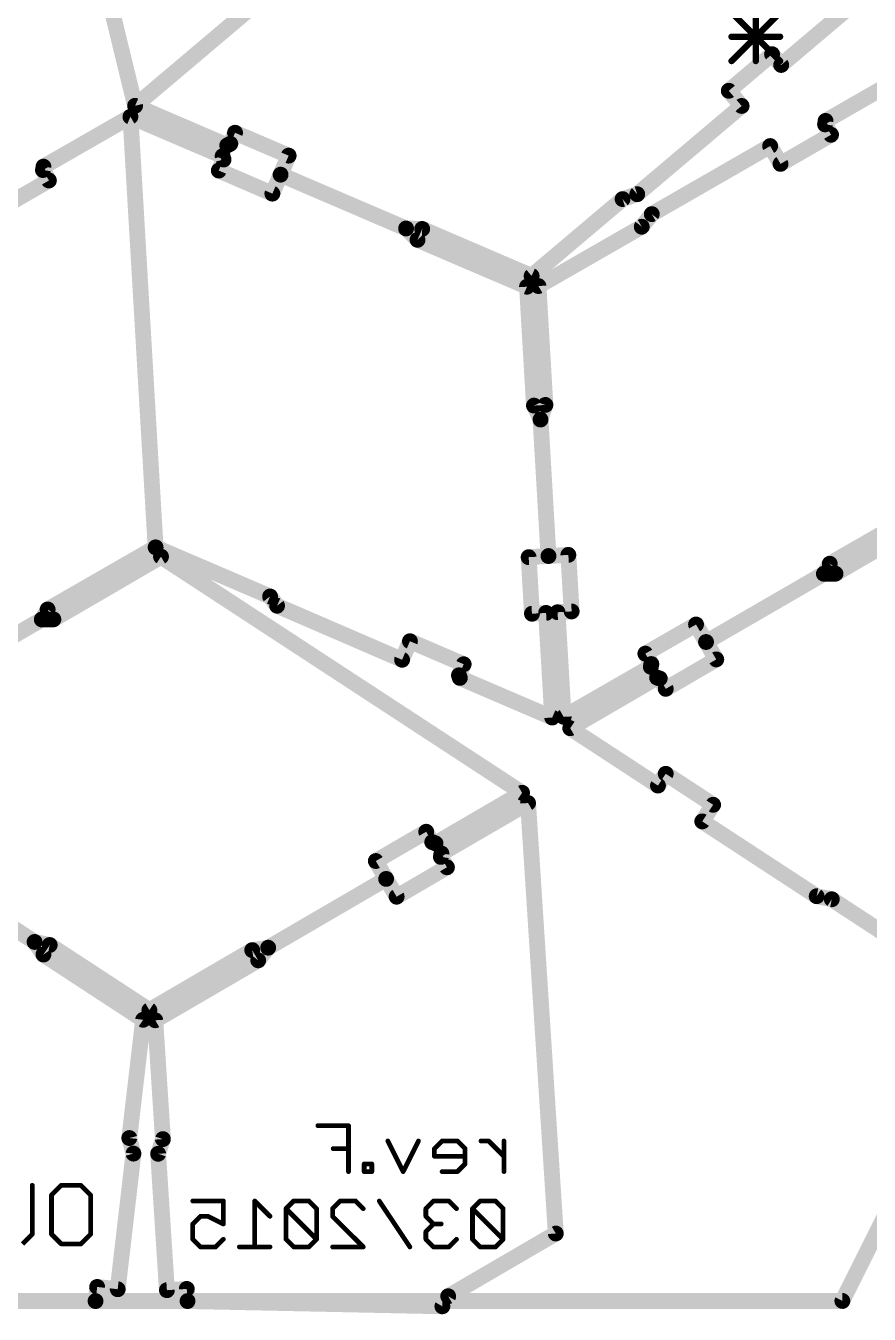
# Model space of a CAD drawing. Extents: x -0.1 to 87.3, y -0.2 to 54.9.
# Drawn here: x 47.14 to 60.68, y -0.19 to 20.5 of the extents above; entities that cross this region are included whole.
import ezdxf

# ---------------------------------------------------------------- set-up
doc = ezdxf.new("R2010")
doc.units = 0
doc.layers.add('115', color=53, linetype='CONTINUOUS')

msp = doc.modelspace()

# ---------------------------------------------------------------- linework, layer by layer
at = {"layer": '115'}
for points, const_width in [([(48.8974, 19.212), (54.1861, 23.6838)], 0.254), ([(48.5162, 20.7759), (48.8974, 19.212)], 0.254), ([(60.5531, 20.9538), (59.268, 19.8675)], 0.254), ([(58.4708, 20.7103), (59.2504, 19.9307)], 0.1016), ([(58.4708, 19.9307), (59.2504, 20.7103)], 0.1016), ([(58.8606, 19.9307), (58.8606, 20.7103)], 0.1016), ([(58.4708, 20.3205), (59.2504, 20.3205)], 0.1016), ([(59.1215, 20.0408), (58.4269, 19.4535)], 0.254), ([(59.268, 19.8675), (59.1215, 20.0408)], 0.254), ([(59.9802, 18.9695), (61.3762, 19.7711)], 0.254), ([(58.4269, 19.4535), (58.633, 19.2098)], 0.254), ([(50.3763, 18.5761), (48.8974, 19.212)], 0.254), ([(58.633, 19.2098), (56.9572, 17.7928)], 0.254), ([(47.4264, 18.2355), (48.8224, 19.0371)], 0.254), ([(50.3023, 18.4036), (48.8224, 19.0371)], 0.254), ([(48.8224, 19.0371), (49.2266, 12.123)], 0.254), ([(59.9719, 18.9143), (59.9802, 18.9695)], 0.254), ([(60.0681, 18.7471), (59.9719, 18.9143)], 0.254), ([(50.5014, 18.7799), (50.4254, 18.6026)], 0.254), ([(51.3621, 18.412), (50.5014, 18.7799)], 0.254), ([(59.2574, 18.2793), (60.0681, 18.7471)], 0.254), ([(50.4254, 18.6026), (50.3763, 18.5761)], 0.254), ([(57.1907, 17.473), (59.0909, 18.5661)], 0.254), ([(59.0909, 18.5661), (59.2574, 18.2793)], 0.254), ([(50.2409, 18.1725), (50.3169, 18.3498)], 0.254), ([(50.3169, 18.3498), (50.3023, 18.4036)], 0.254), ([(51.2326, 18.1067), (51.3621, 18.412)], 0.254), ([(47.4181, 18.1803), (47.4264, 18.2355)], 0.254), ([(47.5143, 18.0131), (47.4181, 18.1803)], 0.254), ([(51.1006, 17.8023), (50.2409, 18.1725)], 0.254), ([(51.2326, 18.1067), (51.1006, 17.8023)], 0.254), ([(53.2472, 17.2424), (51.2326, 18.1067)], 0.254), ([(46.7036, 17.5452), (47.5143, 18.0131)], 0.254), ([(56.7221, 17.7146), (55.2622, 16.4801)], 0.254), ([(56.9572, 17.7928), (56.7221, 17.7146)], 0.254), ([(57.0297, 17.2706), (57.1907, 17.473)], 0.254), ([(55.3719, 16.3184), (57.0297, 17.2706)], 0.254), ([(53.4306, 17.0602), (53.2472, 17.2424)], 0.254), ([(53.5057, 17.2351), (53.2472, 17.2424)], 0.254), ([(55.1882, 16.3076), (53.4306, 17.0602)], 0.254), ([(55.2622, 16.4801), (53.5057, 17.2351)], 0.254), ([(55.2998, 14.399), (55.1882, 16.3076)], 0.254), ([(55.4835, 14.4097), (55.3719, 16.3184)], 0.254), ([(55.4051, 14.1748), (55.2998, 14.399)], 0.254), ([(55.4051, 14.1748), (55.4835, 14.4097)], 0.254), ([(55.5331, 11.9839), (55.4051, 14.1748)], 0.254), ([(61.7805, 12.857), (60.0474, 11.86)], 0.254), ([(61.8669, 12.7078), (60.1398, 11.7007)], 0.254), ([(49.2266, 12.123), (47.4936, 11.126)], 0.254), ([(49.2266, 12.123), (51.064, 11.3348)], 0.254), ([(49.3131, 11.9738), (47.586, 10.9666)], 0.254), ([(55.1093, 8.1828), (49.3131, 11.9738)], 0.254), ([(55.2146, 11.9653), (55.5331, 11.9839)], 0.254), ([(55.2677, 11.0573), (55.2146, 11.9653)], 0.254), ([(55.8517, 12.0026), (55.5331, 11.9839)], 0.254), ([(55.9048, 11.0945), (55.8517, 12.0026)], 0.254), ([(59.9532, 11.699), (58.0618, 10.6035)], 0.254), ([(60.0474, 11.86), (59.9532, 11.699)], 0.254), ([(60.1398, 11.7007), (59.9532, 11.699)], 0.254), ([(51.064, 11.3348), (51.1764, 11.1859)], 0.254), ([(47.4936, 11.126), (47.3994, 10.965)], 0.254), ([(51.1764, 11.1859), (53.1826, 10.3182)], 0.254), ([(55.4942, 11.0705), (55.2677, 11.0573)], 0.254), ([(55.5926, 9.3907), (55.4942, 11.0705)], 0.254), ([(55.6783, 11.0813), (55.9048, 11.0945)], 0.254), ([(55.7763, 9.4014), (55.6783, 11.0813)], 0.254), ([(47.3994, 10.965), (45.508, 9.8695)], 0.254), ([(47.586, 10.9666), (47.3994, 10.965)], 0.254), ([(57.9013, 10.885), (57.0878, 10.4169)], 0.254), ([(58.0618, 10.6035), (57.9013, 10.885)], 0.254), ([(53.1826, 10.3182), (53.3092, 10.6165)], 0.254), ([(53.3092, 10.6165), (54.1717, 10.2465)], 0.254), ([(58.0618, 10.6035), (58.2261, 10.3243)], 0.254), ([(54.1717, 10.2465), (54.0957, 10.0692)], 0.254), ([(57.0878, 10.4169), (57.1839, 10.2498)], 0.254), ([(57.1839, 10.2498), (57.175, 10.2061)], 0.254), ([(58.2261, 10.3243), (57.4153, 9.8514)], 0.254), ([(60.25, 0.025), (65.4271, 10.3792)], 0.254), ([(54.0957, 10.0692), (54.1097, 10.0268)], 0.254), ([(54.1097, 10.0268), (55.5926, 9.3907)], 0.254), ([(57.175, 10.2061), (55.7763, 9.4014)], 0.254), ([(57.2758, 10.032), (55.8819, 9.2192)], 0.254), ([(57.3182, 10.018), (57.2758, 10.032)], 0.254), ([(57.4153, 9.8514), (57.3182, 10.018)], 0.254), ([(55.8819, 9.2192), (57.2903, 8.2983)], 0.254), ([(57.2903, 8.2983), (57.4145, 8.4882)], 0.254), ([(57.4145, 8.4882), (58.1757, 7.9903)], 0.254), ([(53.7194, 7.3708), (55.1093, 8.1828)], 0.254), ([(53.8139, 7.2086), (55.2051, 8.0184)], 0.254), ([(55.2051, 8.0184), (55.6501, 1.1069)], 0.254), ([(58.1757, 7.9903), (58.001, 7.7232)], 0.254), ([(52.761, 7.0873), (53.5702, 7.5577)], 0.254), ([(53.5702, 7.5577), (53.6673, 7.3911)], 0.254), ([(58.001, 7.7232), (59.8376, 6.522)], 0.254), ([(53.6673, 7.3911), (53.7194, 7.3708)], 0.254), ([(53.8059, 7.1534), (53.8139, 7.2086)], 0.254), ([(53.9031, 6.9868), (53.8059, 7.1534)], 0.254), ([(45.4472, 6.9892), (47.2838, 5.788)], 0.254), ([(52.927, 6.8001), (52.761, 7.0873)], 0.254), ([(53.0952, 6.5141), (53.9031, 6.9868)], 0.254), ([(51.0332, 5.6957), (52.927, 6.8001)], 0.254), ([(52.927, 6.8001), (53.0952, 6.5141)], 0.254), ([(59.8376, 6.522), (60.0804, 6.4731)], 0.254), ([(60.0804, 6.4731), (61.6805, 5.4266)], 0.254), ([(47.2838, 5.788), (47.4259, 5.5851)], 0.254), ([(47.2838, 5.788), (47.5266, 5.7391)], 0.254), ([(47.5266, 5.7391), (49.1267, 4.6926)], 0.254), ([(50.7776, 5.6568), (51.0332, 5.6957)], 0.254), ([(50.8735, 5.4924), (51.0332, 5.6957)], 0.254), ([(47.4259, 5.5851), (49.0259, 4.5386)], 0.254), ([(49.1267, 4.6926), (50.7776, 5.6568)], 0.254), ([(49.2212, 4.5304), (50.8735, 5.4924)], 0.254), ([(49.0259, 4.5386), (48.8042, 2.6396)], 0.254), ([(49.344, 2.6225), (49.2212, 4.5304)], 0.254), ([(48.8042, 2.6396), (48.871, 2.3898)], 0.254), ([(49.267, 2.3871), (49.344, 2.6225)], 0.254), ([(52.323, 2.8385), (51.8315, 2.8385)], 0.0762), ([(52.323, 2.1013), (52.323, 2.8385)], 0.0762), ([(48.871, 2.3898), (48.6182, 0.2122)], 0.254), ([(49.408, 0.197), (49.267, 2.3871)], 0.254), ([(52.323, 2.4699), (52.0772, 2.4699)], 0.0762), ([(53.1999, 2.1013), (52.9541, 2.5928)], 0.0762), ([(53.4456, 2.5928), (53.1999, 2.1013)], 0.0762), ([(53.8254, 2.5928), (53.7025, 2.4699)], 0.0762), ([(53.7025, 2.4699), (53.7025, 2.347)], 0.0762), ([(54.0711, 2.5928), (53.8254, 2.5928)], 0.0762), ([(54.194, 2.4699), (54.0711, 2.5928)], 0.0762), ([(54.194, 2.2241), (54.194, 2.4699)], 0.0762), ([(54.5719, 2.5928), (54.4491, 2.5928)], 0.0762), ([(54.8177, 2.347), (54.5719, 2.5928)], 0.0762), ([(54.8177, 2.1013), (54.8177, 2.5928)], 0.0762), ([(53.7025, 2.347), (54.194, 2.347)], 0.0762), ([(52.6972, 2.2241), (52.5743, 2.2241)], 0.0762), ([(52.5743, 2.2241), (52.5743, 2.1013)], 0.0762), ([(52.5743, 2.1013), (52.6972, 2.1013)], 0.0762), ([(52.6972, 2.1013), (52.6972, 2.2241)], 0.0762), ([(53.8254, 2.1013), (54.0711, 2.1013)], 0.0762), ([(54.0711, 2.1013), (54.194, 2.2241)], 0.0762), ([(47.247, 1.8806), (47.247, 1.0968)], 0.0762), ([(47.5555, 1.7239), (47.7123, 1.8806)], 0.0762), ([(47.7123, 1.8806), (48.0258, 1.8806)], 0.0762), ([(48.0258, 1.8806), (48.1826, 1.7239)], 0.0762), ([(47.5555, 1.0968), (47.5555, 1.7239)], 0.0762), ([(48.1826, 1.7239), (48.1826, 1.0968)], 0.0762), ([(49.8226, 1.6288), (50.3141, 1.6288)], 0.0762), ([(50.3141, 1.6288), (50.3141, 1.2602)], 0.0762), ([(51.0625, 1.3831), (50.8168, 1.6288)], 0.0762), ([(50.8168, 1.6288), (50.8168, 0.8916)], 0.0762), ([(51.4423, 1.6288), (51.3195, 1.5059)], 0.0762), ([(51.6881, 1.6288), (51.4423, 1.6288)], 0.0762), ([(51.811, 1.5059), (51.6881, 1.6288)], 0.0762), ([(52.0679, 1.5059), (52.1908, 1.6288)], 0.0762), ([(52.1908, 1.6288), (52.4365, 1.6288)], 0.0762), ([(52.4365, 1.6288), (52.5594, 1.5059)], 0.0762), ([(53.3078, 0.8916), (52.8163, 1.6288)], 0.0762), ([(53.6876, 1.6288), (53.5647, 1.5059)], 0.0762), ([(53.9333, 1.6288), (53.6876, 1.6288)], 0.0762), ([(54.0562, 1.5059), (53.9333, 1.6288)], 0.0762), ([(54.436, 1.6288), (54.3131, 1.5059)], 0.0762), ([(54.6818, 1.6288), (54.436, 1.6288)], 0.0762), ([(54.8046, 1.5059), (54.6818, 1.6288)], 0.0762), ([(51.3195, 1.5059), (51.3195, 1.0145)], 0.0762), ([(51.811, 1.0145), (51.3195, 1.5059)], 0.0762), ([(51.811, 1.0145), (51.811, 1.5059)], 0.0762), ([(52.0679, 1.3831), (52.0679, 1.5059)], 0.0762), ([(53.5647, 1.5059), (53.5647, 1.3831)], 0.0762), ([(54.3131, 1.5059), (54.3131, 1.0145)], 0.0762), ([(54.8046, 1.0145), (54.3131, 1.5059)], 0.0762), ([(54.8046, 1.0145), (54.8046, 1.5059)], 0.0762), ([(49.9455, 1.3831), (49.8226, 1.2602)], 0.0762), ([(49.8226, 1.2602), (49.8226, 1.0145)], 0.0762), ([(50.0684, 1.3831), (49.9455, 1.3831)], 0.0762), ([(50.3141, 1.2602), (50.0684, 1.3831)], 0.0762), ([(52.5594, 0.8916), (52.0679, 1.3831)], 0.0762), ([(53.5647, 1.3831), (53.6876, 1.2602)], 0.0762), ([(53.6876, 1.2602), (53.5647, 1.1373)], 0.0762), ([(53.6876, 1.2602), (53.8105, 1.2602)], 0.0762), ([(47.247, 1.0968), (47.0903, 0.94)], 0.0762), ([(47.7123, 0.94), (47.5555, 1.0968)], 0.0762), ([(48.1826, 1.0968), (48.0258, 0.94)], 0.0762), ([(49.8226, 1.0145), (49.9455, 0.8916)], 0.0762), ([(50.1913, 0.8916), (50.3141, 1.0145)], 0.0762), ([(51.3195, 1.0145), (51.4423, 0.8916)], 0.0762), ([(51.6881, 0.8916), (51.811, 1.0145)], 0.0762), ([(53.5647, 1.1373), (53.5647, 1.0145)], 0.0762), ([(53.5647, 1.0145), (53.6876, 0.8916)], 0.0762), ([(55.6501, 1.1069), (53.9229, 0.0997)], 0.254), ([(53.9333, 0.8916), (54.0562, 1.0145)], 0.0762), ([(54.3131, 1.0145), (54.436, 0.8916)], 0.0762), ([(54.6818, 0.8916), (54.8046, 1.0145)], 0.0762), ([(48.0258, 0.94), (47.7123, 0.94)], 0.0762), ([(49.9455, 0.8916), (50.1913, 0.8916)], 0.0762), ([(51.0625, 0.8916), (50.5711, 0.8916)], 0.0762), ([(51.4423, 0.8916), (51.6881, 0.8916)], 0.0762), ([(52.0679, 0.8916), (52.5594, 0.8916)], 0.0762), ([(53.6876, 0.8916), (53.9333, 0.8916)], 0.0762), ([(54.436, 0.8916), (54.6818, 0.8916)], 0.0762), ([(48.2886, 0.2492), (48.2626, 0.0227)], 0.254), ([(48.6182, 0.2122), (48.2886, 0.2492)], 0.254), ([(49.7265, 0.2175), (49.408, 0.197)], 0.254), ([(49.739, 0.0227), (49.7265, 0.2175)], 0.254), ([(53.9229, 0.0997), (53.8296, -0.0619)], 0.254), ([(7.315, 0.025), (60.25, 0.025)], 0.254), ([(48.2626, 0.0227), (44.6115, 0.0227)], 0.254), ([(48.2626, 0.0227), (49.739, 0.0227)], 0.254), ([(49.739, 0.0227), (60.2502, 0.0227)], 0.254), ([(53.8296, -0.0619), (49.739, 0.0227)], 0.254)]:
    msp.add_lwpolyline(points, dxfattribs=dict(at, const_width=const_width))
for points, const_width in [([(58.4708, 20.3459, 1), (58.4708, 20.2951)], 0.0508), ([(59.2504, 20.2951, 1), (59.2504, 20.3459)], 0.0508), ([(59.17, 20.0818, 1), (59.073, 19.9998)], 0.127), ([(59.1625, 19.9923, 1), (59.0805, 20.0893)], 0.127), ([(58.4528, 19.9487, 1), (58.4888, 19.9127)], 0.0508), ([(58.8352, 19.9307, 1), (58.886, 19.9307)], 0.0508), ([(59.227, 19.916, 1), (59.309, 19.819)], 0.127), ([(59.2195, 19.8265, 1), (59.3165, 19.9085)], 0.127), ([(59.2324, 19.9127, 1), (59.2684, 19.9487)], 0.0508), ([(58.4754, 19.4945, 1), (58.3784, 19.4125)], 0.127), ([(58.3859, 19.502, 1), (58.4679, 19.405)], 0.127), ([(48.9225, 19.2703, 1), (48.8723, 19.1536)], 0.127), ([(48.8564, 19.2604, 1), (48.9384, 19.1635)], 0.127), ([(48.8357, 19.1969, 1), (48.9591, 19.227)], 0.127), ([(58.5845, 19.1688, 1), (58.6815, 19.2508)], 0.127), ([(58.674, 19.1613, 1), (58.592, 19.2583)], 0.127), ([(48.8474, 19.0955, 1), (48.7974, 18.9787)], 0.127), ([(48.8858, 19.0408, 1), (48.759, 19.0334)], 0.127), ([(48.854, 18.982, 1), (48.7908, 19.0921)], 0.127), ([(60.027, 18.946, 1), (59.9169, 18.8826)], 0.127), ([(59.9486, 19.0246, 1), (60.0119, 18.9144)], 0.127), ([(60.043, 18.9601, 1), (59.9174, 18.9789)], 0.127), ([(50.5264, 18.8383, 1), (50.4765, 18.7215)], 0.127), ([(50.5598, 18.7548, 1), (50.4431, 18.8049)], 0.127), ([(59.9091, 18.9237, 1), (60.0347, 18.9049)], 0.127), ([(60.0131, 18.7154, 1), (60.1232, 18.7788)], 0.127), ([(60.0998, 18.6921, 1), (60.0364, 18.8021)], 0.127), ([(50.3461, 18.632, 1), (50.4064, 18.5202)], 0.127), ([(50.3512, 18.5178, 1), (50.4013, 18.6345)], 0.127), ([(50.367, 18.6277, 1), (50.4838, 18.5776)], 0.127), ([(50.4555, 18.5467, 1), (50.3953, 18.6585)], 0.127), ([(59.1458, 18.598, 1), (59.036, 18.5343)], 0.127), ([(59.1225, 18.5111, 1), (59.0592, 18.6212)], 0.127), ([(50.3635, 18.4203, 1), (50.241, 18.3869)], 0.127), ([(50.2557, 18.3331, 1), (50.3782, 18.3665)], 0.127), ([(50.3753, 18.3247, 1), (50.2586, 18.3748)], 0.127), ([(50.2773, 18.3453, 1), (50.3272, 18.462)], 0.127), ([(51.4206, 18.3872, 1), (51.3037, 18.4368)], 0.127), ([(51.3372, 18.3536, 1), (51.3871, 18.4704)], 0.127), ([(47.3553, 18.1897, 1), (47.4809, 18.1709)], 0.127), ([(47.4732, 18.2119, 1), (47.3631, 18.1486)], 0.127), ([(47.3948, 18.2905, 1), (47.458, 18.1804)], 0.127), ([(47.4892, 18.2261, 1), (47.3636, 18.2449)], 0.127), ([(50.266, 18.2309, 1), (50.2158, 18.1142)], 0.127), ([(50.1825, 18.1976, 1), (50.2992, 18.1475)], 0.127), ([(51.2576, 18.165, 1), (51.2075, 18.0483)], 0.127), ([(51.2908, 18.0814, 1), (51.1743, 18.1319)], 0.127), ([(59.2257, 18.3342, 1), (59.2891, 18.2243)], 0.127), ([(59.2025, 18.2474, 1), (59.3123, 18.3111)], 0.127), ([(47.4593, 17.9814, 1), (47.5693, 18.0448)], 0.127), ([(47.546, 17.9581, 1), (47.4826, 18.0681)], 0.127), ([(51.1741, 18.1315, 1), (51.291, 18.0819)], 0.127), ([(51.0423, 17.8276, 1), (51.1588, 17.7771)], 0.127), ([(51.0755, 17.744, 1), (51.1257, 17.8607)], 0.127), ([(56.7021, 17.7748, 1), (56.7422, 17.6543)], 0.127), ([(56.7631, 17.6661, 1), (56.6811, 17.7631)], 0.127), ([(56.9162, 17.8413, 1), (56.9982, 17.7443)], 0.127), ([(56.9772, 17.7326, 1), (56.9371, 17.8531)], 0.127), ([(57.159, 17.528, 1), (57.2224, 17.4179)], 0.127), ([(57.2404, 17.4335, 1), (57.141, 17.5125)], 0.127), ([(57.0614, 17.2156, 1), (56.9981, 17.3257)], 0.127), ([(53.2919, 17.2875, 1), (53.2024, 17.1974)], 0.127), ([(53.249, 17.3059, 1), (53.2454, 17.1789)], 0.127), ([(53.2221, 17.1841, 1), (53.2722, 17.3008)], 0.127), ([(53.4556, 17.1186, 1), (53.4056, 17.0018)], 0.127), ([(53.5307, 17.2934, 1), (53.4806, 17.1767)], 0.127), ([(53.5038, 17.1716, 1), (53.5075, 17.2985)], 0.127), ([(56.98, 17.3101, 1), (57.0794, 17.2311)], 0.127), ([(53.3859, 17.0151, 1), (53.4754, 17.1052)], 0.127), ([(55.2212, 16.5286, 1), (55.3032, 16.4316)], 0.127), ([(55.2371, 16.4218, 1), (55.2873, 16.5385)], 0.127), ([(55.2516, 16.3113, 1), (55.1248, 16.3039)], 0.127), ([(55.1632, 16.2492, 1), (55.2132, 16.366)], 0.127), ([(55.4353, 16.3221, 1), (55.3085, 16.3147)], 0.127), ([(55.3402, 16.3734, 1), (55.4035, 16.2633)], 0.127), ([(55.3573, 14.426, 1), (55.2423, 14.372)], 0.127), ([(55.5437, 14.3896, 1), (55.4232, 14.4298)], 0.127), ([(55.2364, 14.3953, 1), (55.3632, 14.4027)], 0.127), ([(55.4684, 14.1785, 1), (55.3417, 14.1711)], 0.127), ([(55.4201, 14.406, 1), (55.5469, 14.4134)], 0.127), ([(55.3448, 14.1949, 1), (55.4653, 14.1547)], 0.127), ([(55.3476, 14.1478, 1), (55.4625, 14.2017)], 0.127), ([(49.2517, 12.1814, 1), (49.2016, 12.0647)], 0.127), ([(49.2583, 12.068, 1), (49.195, 12.1781)], 0.127), ([(49.1633, 12.1193, 1), (49.29, 12.1267)], 0.127), ([(49.3478, 12.0269, 1), (49.2783, 11.9207)], 0.127), ([(49.3451, 11.9189, 1), (49.2811, 12.0287)], 0.127), ([(55.278, 11.969, 1), (55.1512, 11.9616)], 0.127), ([(55.2109, 12.0287, 1), (55.2183, 11.9019)], 0.127), ([(55.5294, 12.0473, 1), (55.5368, 11.9205)], 0.127), ([(55.4697, 11.9802, 1), (55.5965, 11.9876)], 0.127), ([(55.5368, 11.9205, 1), (55.5294, 12.0473)], 0.127), ([(55.9151, 12.0063, 1), (55.7883, 11.9988)], 0.127), ([(55.8554, 11.9392, 1), (55.848, 12.0659)], 0.127), ([(59.9526, 11.7625, 1), (59.9537, 11.6355)], 0.127), ([(59.8984, 11.7311, 1), (60.008, 11.6669)], 0.127), ([(59.985, 11.6441, 1), (59.9214, 11.754)], 0.127), ([(60.0158, 11.9151, 1), (60.0791, 11.805)], 0.127), ([(60.1022, 11.828, 1), (59.9926, 11.8921)], 0.127), ([(60.1078, 11.7555, 1), (60.1717, 11.6458)], 0.127), ([(60.1403, 11.6372, 1), (60.1392, 11.7641)], 0.127), ([(51.1147, 11.373, 1), (51.0134, 11.2965)], 0.127), ([(51.039, 11.2764, 1), (51.0891, 11.3931)], 0.127), ([(47.462, 11.1811, 1), (47.5253, 11.071)], 0.127), ([(47.5484, 11.094, 1), (47.4388, 11.1581)], 0.127), ([(51.2016, 11.2441, 1), (51.1512, 11.1276)], 0.127), ([(51.1257, 11.1476, 1), (51.2271, 11.2241)], 0.127), ([(55.2639, 11.1207, 1), (55.2714, 10.9939)], 0.127), ([(55.5576, 11.0743, 1), (55.4308, 11.0668)], 0.127), ([(55.4979, 11.0071, 1), (55.4905, 11.1339)], 0.127), ([(55.7417, 11.085, 1), (55.6149, 11.0776)], 0.127), ([(55.6746, 11.1447, 1), (55.682, 11.0179)], 0.127), ([(55.9085, 11.0312, 1), (55.9011, 11.1579)], 0.127), ([(47.3988, 11.0285, 1), (47.3999, 10.9015)], 0.127), ([(47.3446, 10.9971, 1), (47.4542, 10.9329)], 0.127), ([(47.4312, 10.9101, 1), (47.3675, 11.02)], 0.127), ([(47.554, 11.0215, 1), (47.6179, 10.9118)], 0.127), ([(47.5865, 10.9031, 1), (47.5854, 11.0301)], 0.127), ([(55.2043, 11.0536, 1), (55.331, 11.061)], 0.127), ([(55.8414, 11.0908, 1), (55.9682, 11.0983)], 0.127), ([(57.9565, 10.9164, 1), (57.8462, 10.8535)], 0.127), ([(57.933, 10.8299, 1), (57.8697, 10.94)], 0.127), ([(53.3342, 10.6748, 1), (53.2841, 10.5581)], 0.127), ([(53.3676, 10.5917, 1), (53.2507, 10.6413)], 0.127), ([(58.1165, 10.6357, 1), (58.0071, 10.5713)], 0.127), ([(58.03, 10.6584, 1), (58.0936, 10.5486)], 0.127), ([(58.0066, 10.5721, 1), (58.1169, 10.6349)], 0.127), ([(53.1242, 10.343, 1), (53.2411, 10.2934)], 0.127), ([(53.1574, 10.2599, 1), (53.2078, 10.3765)], 0.127), ([(54.2301, 10.2214, 1), (54.1134, 10.2715)], 0.127), ([(54.1467, 10.1881, 1), (54.1968, 10.3048)], 0.127), ([(57.1428, 10.4486, 1), (57.0327, 10.3853)], 0.127), ([(57.0561, 10.472, 1), (57.1194, 10.3619)], 0.127), ([(57.2461, 10.237, 1), (57.1217, 10.2625)], 0.127), ([(57.1289, 10.2181, 1), (57.239, 10.2814)], 0.127), ([(58.1714, 10.292, 1), (58.2808, 10.3565)], 0.127), ([(58.2581, 10.2694, 1), (58.1941, 10.3791)], 0.127), ([(54.156, 10.0891, 1), (54.0354, 10.0493)], 0.127), ([(54.0373, 10.0942, 1), (54.1541, 10.0442)], 0.127), ([(54.1347, 10.0852, 1), (54.0847, 9.9685)], 0.127), ([(57.1128, 10.2188, 1), (57.2372, 10.1933)], 0.127), ([(57.2066, 10.151, 1), (57.1433, 10.2611)], 0.127), ([(57.2957, 10.0923, 1), (57.2559, 9.9717)], 0.127), ([(57.3078, 9.9772, 1), (57.2438, 10.0869)], 0.127), ([(57.373, 10.05, 1), (57.2633, 9.9861)], 0.127), ([(57.2983, 9.9577, 1), (57.338, 10.0783)], 0.127), ([(54.0494, 10.0069, 1), (54.17, 10.0468)], 0.127), ([(57.3833, 9.9063, 1), (57.4473, 9.7966)], 0.127), ([(57.3605, 9.8195, 1), (57.4702, 9.8834)], 0.127), ([(55.7446, 9.4565, 1), (55.808, 9.3464)], 0.127), ([(55.5292, 9.387, 1), (55.656, 9.3944)], 0.127), ([(55.5676, 9.3323, 1), (55.6176, 9.449)], 0.127), ([(55.7129, 9.3977, 1), (55.8397, 9.4051)], 0.127), ([(55.9166, 9.2723, 1), (55.8471, 9.166)], 0.127), ([(55.8499, 9.274, 1), (55.9138, 9.1643)], 0.127), ([(57.4492, 8.5413, 1), (57.3797, 8.435)], 0.127), ([(57.4676, 8.4534, 1), (57.3613, 8.5229)], 0.127), ([(55.0745, 8.1297, 1), (55.144, 8.2359)], 0.127), ([(55.1413, 8.128, 1), (55.0772, 8.2376)], 0.127), ([(57.2371, 8.3331, 1), (57.3434, 8.2635)], 0.127), ([(57.2555, 8.2451, 1), (57.325, 8.3514)], 0.127), ([(55.2685, 8.0225, 1), (55.1418, 8.0143)], 0.127), ([(55.2371, 7.9635, 1), (55.1732, 8.0733)], 0.127), ([(58.2288, 7.9556, 1), (58.1225, 8.0251)], 0.127), ([(58.1409, 7.9372, 1), (58.2104, 8.0435)], 0.127), ([(53.625, 7.5896, 1), (53.5153, 7.5257)], 0.127), ([(53.6021, 7.5028, 1), (53.5383, 7.6126)], 0.127), ([(58.0357, 7.7764, 1), (57.9662, 7.6701)], 0.127), ([(57.9478, 7.758, 1), (58.0541, 7.6885)], 0.127), ([(53.6904, 7.4502, 1), (53.6443, 7.3319)], 0.127), ([(53.6125, 7.3591, 1), (53.7222, 7.423)], 0.127), ([(53.6873, 7.4256, 1), (53.7514, 7.316)], 0.127), ([(53.6963, 7.3116, 1), (53.7424, 7.4299)], 0.127), ([(53.8608, 7.1854, 1), (53.7511, 7.1214)], 0.127), ([(53.782, 7.2635, 1), (53.8459, 7.1537)], 0.127), ([(53.8768, 7.1996, 1), (53.7511, 7.2177)], 0.127), ([(52.8159, 7.119, 1), (52.706, 7.0555)], 0.127), ([(52.729, 7.1421, 1), (52.7929, 7.0324)], 0.127), ([(53.7431, 7.1624, 1), (53.8688, 7.1443)], 0.127), ([(53.8482, 6.9548, 1), (53.958, 7.0188)], 0.127), ([(53.9352, 6.932, 1), (53.871, 7.0416)], 0.127), ([(52.9817, 6.8322, 1), (52.8722, 6.7679)], 0.127), ([(52.872, 6.7683, 1), (52.9819, 6.8318)], 0.127), ([(52.9589, 6.7452, 1), (52.895, 6.8549)], 0.127), ([(53.0631, 6.569, 1), (53.1272, 6.4593)], 0.127), ([(59.8501, 6.5843, 1), (59.8251, 6.4597)], 0.127), ([(59.8028, 6.4689, 1), (59.8723, 6.5751)], 0.127), ([(53.0404, 6.4819, 1), (53.1499, 6.5463)], 0.127), ([(60.1152, 6.5262, 1), (60.0457, 6.42)], 0.127), ([(60.0679, 6.4108, 1), (60.093, 6.5354)], 0.127), ([(47.2963, 5.8502, 1), (47.2712, 5.7257)], 0.127), ([(47.3358, 5.8244, 1), (47.2318, 5.7516)], 0.127), ([(47.249, 5.7348, 1), (47.3185, 5.8411)], 0.127), ([(47.5614, 5.7922, 1), (47.4919, 5.6859)], 0.127), ([(47.5141, 5.6768, 1), (47.5392, 5.8013)], 0.127), ([(51.0012, 5.7506, 1), (51.0652, 5.6409)], 0.127), ([(51.0832, 5.6565, 1), (50.9833, 5.735)], 0.127), ([(51.0428, 5.633, 1), (51.0237, 5.7585)], 0.127), ([(47.4607, 5.6382, 1), (47.3912, 5.532)], 0.127), ([(47.3739, 5.5487, 1), (47.4779, 5.6215)], 0.127), ([(50.768, 5.7196, 1), (50.7872, 5.594)], 0.127), ([(50.8096, 5.602, 1), (50.7456, 5.7116)], 0.127), ([(50.8235, 5.5317, 1), (50.9234, 5.4532)], 0.127), ([(50.9054, 5.4376, 1), (50.8415, 5.5473)], 0.127), ([(49.0946, 4.7474, 1), (49.1587, 4.6378)], 0.127), ([(49.0919, 4.6394, 1), (49.1614, 4.7457)], 0.127), ([(49.089, 4.5312, 1), (48.9629, 4.546)], 0.127), ([(48.9912, 4.4855, 1), (49.0607, 4.5917)], 0.127), ([(49.2846, 4.5345, 1), (49.1578, 4.5264)], 0.127), ([(49.1893, 4.5853, 1), (49.2532, 4.4756)], 0.127), ([(48.8655, 2.656, 1), (48.7429, 2.6232)], 0.127), ([(48.7411, 2.647, 1), (48.8673, 2.6322)], 0.127), ([(49.2807, 2.6184, 1), (49.4074, 2.6266)], 0.127), ([(49.4044, 2.6028, 1), (49.2837, 2.6422)], 0.127), ([(51.8315, 2.8576, 1), (51.8315, 2.8195)], 0.0381), ([(52.342, 2.8385, 1), (52.3039, 2.8385)], 0.0381), ([(52.323, 2.8195, 1), (52.323, 2.8576)], 0.0381), ([(48.9341, 2.3825, 1), (48.8079, 2.3971)], 0.127), ([(49.3304, 2.3911, 1), (49.2036, 2.383)], 0.127), ([(52.0772, 2.4889, 1), (52.0772, 2.4508)], 0.0381), ([(52.323, 2.4508, 1), (52.323, 2.4889)], 0.0381), ([(52.9711, 2.6013, 1), (52.9371, 2.5842)], 0.0381), ([(53.4626, 2.5842, 1), (53.4286, 2.6013)], 0.0381), ([(53.6891, 2.4834, 1), (53.716, 2.4564)], 0.0381), ([(53.7216, 2.4699, 1), (53.6835, 2.4699)], 0.0381), ([(53.8254, 2.6118, 1), (53.8254, 2.5737)], 0.0381), ([(53.8389, 2.5793, 1), (53.8119, 2.6062)], 0.0381), ([(54.0846, 2.6062, 1), (54.0577, 2.5793)], 0.0381), ([(54.0711, 2.5737, 1), (54.0711, 2.6118)], 0.0381), ([(54.2131, 2.4699, 1), (54.175, 2.4699)], 0.0381), ([(54.1805, 2.4564, 1), (54.2075, 2.4834)], 0.0381), ([(54.4491, 2.6118, 1), (54.4491, 2.5737)], 0.0381), ([(54.5854, 2.6062, 1), (54.5585, 2.5793)], 0.0381), ([(54.5719, 2.5737, 1), (54.5719, 2.6118)], 0.0381), ([(54.8367, 2.5928, 1), (54.7986, 2.5928)], 0.0381), ([(48.8096, 2.3734, 1), (48.9323, 2.4062)], 0.127), ([(49.2067, 2.4068, 1), (49.3274, 2.3673)], 0.127), ([(53.7025, 2.3661, 1), (53.7025, 2.328)], 0.0381), ([(53.6835, 2.347, 1), (53.7216, 2.347)], 0.0381), ([(54.194, 2.328, 1), (54.194, 2.3661)], 0.0381), ([(54.8042, 2.3335, 1), (54.8312, 2.3605)], 0.0381), ([(52.3039, 2.1013, 1), (52.342, 2.1013)], 0.0381), ([(52.5743, 2.2432, 1), (52.5743, 2.2051)], 0.0381), ([(52.5743, 2.1203, 1), (52.5743, 2.0822)], 0.0381), ([(52.5934, 2.2241, 1), (52.5553, 2.2241)], 0.0381), ([(52.5553, 2.1013, 1), (52.5934, 2.1013)], 0.0381), ([(52.7162, 2.2241, 1), (52.6781, 2.2241)], 0.0381), ([(52.6781, 2.1013, 1), (52.7162, 2.1013)], 0.0381), ([(52.6972, 2.2051, 1), (52.6972, 2.2432)], 0.0381), ([(52.6972, 2.0822, 1), (52.6972, 2.1203)], 0.0381), ([(53.1828, 2.1098, 1), (53.2169, 2.0928)], 0.0381), ([(53.1828, 2.0928, 1), (53.2169, 2.1098)], 0.0381), ([(53.8254, 2.1203, 1), (53.8254, 2.0822)], 0.0381), ([(54.0577, 2.1147, 1), (54.0846, 2.0878)], 0.0381), ([(54.0711, 2.0822, 1), (54.0711, 2.1203)], 0.0381), ([(54.175, 2.2241, 1), (54.2131, 2.2241)], 0.0381), ([(54.2075, 2.2107, 1), (54.1805, 2.2376)], 0.0381), ([(54.7986, 2.1013, 1), (54.8367, 2.1013)], 0.0381), ([(47.2661, 1.8806, 1), (47.228, 1.8806)], 0.0381), ([(47.7123, 1.8997, 1), (47.7123, 1.8616)], 0.0381), ([(47.7257, 1.8672, 1), (47.6988, 1.8941)], 0.0381), ([(48.0393, 1.8941, 1), (48.0123, 1.8672)], 0.0381), ([(48.0258, 1.8616, 1), (48.0258, 1.8997)], 0.0381), ([(47.5745, 1.7239, 1), (47.5364, 1.7239)], 0.0381), ([(47.542, 1.7373, 1), (47.569, 1.7104)], 0.0381), ([(48.2016, 1.7239, 1), (48.1635, 1.7239)], 0.0381), ([(48.1691, 1.7104, 1), (48.196, 1.7373)], 0.0381), ([(49.8226, 1.6479, 1), (49.8226, 1.6098)], 0.0381), ([(50.3332, 1.6288, 1), (50.2951, 1.6288)], 0.0381), ([(50.3141, 1.6098, 1), (50.3141, 1.6479)], 0.0381), ([(50.8303, 1.6423, 1), (50.8033, 1.6153)], 0.0381), ([(50.8359, 1.6288, 1), (50.7978, 1.6288)], 0.0381), ([(51.4423, 1.6479, 1), (51.4423, 1.6098)], 0.0381), ([(51.4558, 1.6153, 1), (51.4289, 1.6423)], 0.0381), ([(51.7016, 1.6423, 1), (51.6746, 1.6153)], 0.0381), ([(51.6881, 1.6098, 1), (51.6881, 1.6479)], 0.0381), ([(52.1908, 1.6479, 1), (52.1908, 1.6098)], 0.0381), ([(52.2042, 1.6153, 1), (52.1773, 1.6423)], 0.0381), ([(52.45, 1.6423, 1), (52.423, 1.6153)], 0.0381), ([(52.4365, 1.6098, 1), (52.4365, 1.6479)], 0.0381), ([(52.8322, 1.6394, 1), (52.8005, 1.6182)], 0.0381), ([(53.6876, 1.6479, 1), (53.6876, 1.6098)], 0.0381), ([(53.7011, 1.6153, 1), (53.6741, 1.6423)], 0.0381), ([(53.9468, 1.6423, 1), (53.9199, 1.6153)], 0.0381), ([(53.9333, 1.6098, 1), (53.9333, 1.6479)], 0.0381), ([(54.436, 1.6479, 1), (54.436, 1.6098)], 0.0381), ([(54.4495, 1.6153, 1), (54.4225, 1.6423)], 0.0381), ([(54.6952, 1.6423, 1), (54.6683, 1.6153)], 0.0381), ([(54.6818, 1.6098, 1), (54.6818, 1.6479)], 0.0381), ([(51.3385, 1.5059, 1), (51.3004, 1.5059)], 0.0381), ([(51.3329, 1.5194, 1), (51.306, 1.4925)], 0.0381), ([(51.306, 1.5194, 1), (51.3329, 1.4925)], 0.0381), ([(51.83, 1.5059, 1), (51.7919, 1.5059)], 0.0381), ([(51.7975, 1.4925, 1), (51.8244, 1.5194)], 0.0381), ([(52.0869, 1.5059, 1), (52.0488, 1.5059)], 0.0381), ([(52.0544, 1.5194, 1), (52.0814, 1.4925)], 0.0381), ([(52.5459, 1.4925, 1), (52.5728, 1.5194)], 0.0381), ([(53.5838, 1.5059, 1), (53.5457, 1.5059)], 0.0381), ([(53.5513, 1.5194, 1), (53.5782, 1.4925)], 0.0381), ([(54.0427, 1.4925, 1), (54.0697, 1.5194)], 0.0381), ([(54.3322, 1.5059, 1), (54.2941, 1.5059)], 0.0381), ([(54.3266, 1.5194, 1), (54.2997, 1.4925)], 0.0381), ([(54.2997, 1.5194, 1), (54.3266, 1.4925)], 0.0381), ([(54.8237, 1.5059, 1), (54.7856, 1.5059)], 0.0381), ([(54.7912, 1.4925, 1), (54.8181, 1.5194)], 0.0381), ([(49.8092, 1.2737, 1), (49.8361, 1.2467)], 0.0381), ([(49.8417, 1.2602, 1), (49.8036, 1.2602)], 0.0381), ([(49.9455, 1.4021, 1), (49.9455, 1.364)], 0.0381), ([(49.959, 1.3696, 1), (49.932, 1.3965)], 0.0381), ([(50.0769, 1.4001, 1), (50.0599, 1.366)], 0.0381), ([(50.0684, 1.364, 1), (50.0684, 1.4021)], 0.0381), ([(50.2951, 1.2602, 1), (50.3332, 1.2602)], 0.0381), ([(50.3056, 1.2432, 1), (50.3226, 1.2772)], 0.0381), ([(51.0491, 1.3696, 1), (51.076, 1.3965)], 0.0381), ([(52.0488, 1.3831, 1), (52.0869, 1.3831)], 0.0381), ([(52.0814, 1.3965, 1), (52.0544, 1.3696)], 0.0381), ([(53.5457, 1.3831, 1), (53.5838, 1.3831)], 0.0381), ([(53.5782, 1.3965, 1), (53.5513, 1.3696)], 0.0381), ([(53.6876, 1.2792, 1), (53.6876, 1.2411)], 0.0381), ([(53.7011, 1.2467, 1), (53.6741, 1.2737)], 0.0381), ([(53.6741, 1.2467, 1), (53.7011, 1.2737)], 0.0381), ([(53.8105, 1.2411, 1), (53.8105, 1.2792)], 0.0381), ([(47.228, 1.0968, 1), (47.2661, 1.0968)], 0.0381), ([(47.2605, 1.0833, 1), (47.2336, 1.1103)], 0.0381), ([(47.569, 1.1103, 1), (47.542, 1.0833)], 0.0381), ([(47.5364, 1.0968, 1), (47.5745, 1.0968)], 0.0381), ([(48.1635, 1.0968, 1), (48.2016, 1.0968)], 0.0381), ([(48.196, 1.0833, 1), (48.1691, 1.1103)], 0.0381), ([(49.8361, 1.0279, 1), (49.8092, 1.001)], 0.0381), ([(50.3276, 1.001, 1), (50.3007, 1.0279)], 0.0381), ([(51.3329, 1.0279, 1), (51.306, 1.001)], 0.0381), ([(51.8244, 1.001, 1), (51.7975, 1.0279)], 0.0381), ([(51.7975, 1.001, 1), (51.8244, 1.0279)], 0.0381), ([(53.5838, 1.1373, 1), (53.5457, 1.1373)], 0.0381), ([(53.5513, 1.1508, 1), (53.5782, 1.1239)], 0.0381), ([(53.5782, 1.0279, 1), (53.5513, 1.001)], 0.0381), ([(54.0697, 1.001, 1), (54.0427, 1.0279)], 0.0381), ([(54.3266, 1.0279, 1), (54.2997, 1.001)], 0.0381), ([(54.8181, 1.001, 1), (54.7912, 1.0279)], 0.0381), ([(54.7912, 1.001, 1), (54.8181, 1.0279)], 0.0381), ([(55.5867, 1.1028, 1), (55.7134, 1.1109)], 0.127), ([(55.682, 1.052, 1), (55.6181, 1.1617)], 0.127), ([(47.7123, 0.9591, 1), (47.7123, 0.921)], 0.0381), ([(47.6988, 0.9266, 1), (47.7257, 0.9535)], 0.0381), ([(48.0123, 0.9535, 1), (48.0393, 0.9266)], 0.0381), ([(48.0258, 0.921, 1), (48.0258, 0.9591)], 0.0381), ([(49.8036, 1.0145, 1), (49.8417, 1.0145)], 0.0381), ([(49.9455, 0.9106, 1), (49.9455, 0.8725)], 0.0381), ([(49.932, 0.8781, 1), (49.959, 0.9051)], 0.0381), ([(50.1778, 0.9051, 1), (50.2047, 0.8781)], 0.0381), ([(50.1913, 0.8725, 1), (50.1913, 0.9106)], 0.0381), ([(50.5711, 0.9106, 1), (50.5711, 0.8725)], 0.0381), ([(50.7978, 0.8916, 1), (50.8359, 0.8916)], 0.0381), ([(51.0625, 0.8725, 1), (51.0625, 0.9106)], 0.0381), ([(51.3004, 1.0145, 1), (51.3385, 1.0145)], 0.0381), ([(51.4423, 0.9106, 1), (51.4423, 0.8725)], 0.0381), ([(51.4289, 0.8781, 1), (51.4558, 0.9051)], 0.0381), ([(51.6746, 0.9051, 1), (51.7016, 0.8781)], 0.0381), ([(51.6881, 0.8725, 1), (51.6881, 0.9106)], 0.0381), ([(51.7919, 1.0145, 1), (51.83, 1.0145)], 0.0381), ([(52.0679, 0.9106, 1), (52.0679, 0.8725)], 0.0381), ([(52.5459, 0.8781, 1), (52.5728, 0.9051)], 0.0381), ([(52.5594, 0.8725, 1), (52.5594, 0.9106)], 0.0381), ([(53.2919, 0.881, 1), (53.3236, 0.9022)], 0.0381), ([(53.5457, 1.0145, 1), (53.5838, 1.0145)], 0.0381), ([(53.6876, 0.9106, 1), (53.6876, 0.8725)], 0.0381), ([(53.6741, 0.8781, 1), (53.7011, 0.9051)], 0.0381), ([(53.9199, 0.9051, 1), (53.9468, 0.8781)], 0.0381), ([(53.9333, 0.8725, 1), (53.9333, 0.9106)], 0.0381), ([(54.2941, 1.0145, 1), (54.3322, 1.0145)], 0.0381), ([(54.436, 0.9106, 1), (54.436, 0.8725)], 0.0381), ([(54.4225, 0.8781, 1), (54.4495, 0.9051)], 0.0381), ([(54.6683, 0.9051, 1), (54.6952, 0.8781)], 0.0381), ([(54.6818, 0.8725, 1), (54.6818, 0.9106)], 0.0381), ([(54.7856, 1.0145, 1), (54.8237, 1.0145)], 0.0381), ([(48.2956, 0.3123, 1), (48.2815, 0.1861)], 0.127), ([(48.3516, 0.242, 1), (48.2255, 0.2565)], 0.127), ([(48.5551, 0.2196, 1), (48.6813, 0.2049)], 0.127), ([(48.6111, 0.1491, 1), (48.6253, 0.2753)], 0.127), ([(49.4039, 0.2604, 1), (49.4121, 0.1336)], 0.127), ([(49.3446, 0.1929, 1), (49.4714, 0.2011)], 0.127), ([(49.7898, 0.2216, 1), (49.6631, 0.2134)], 0.127), ([(49.7305, 0.1541, 1), (49.7224, 0.2809)], 0.127), ([(53.891, 0.1545, 1), (53.9549, 0.0448)], 0.127), ([(53.9779, 0.0679, 1), (53.868, 0.1314)], 0.127), ([(48.2626, 0.0862, 1), (48.2626, -0.0408)], 0.127), ([(48.1995, 0.0299, 1), (48.3257, 0.0155)], 0.127), ([(48.2626, -0.0408, 1), (48.2626, 0.0862)], 0.127), ([(49.739, 0.0862, 1), (49.739, -0.0408)], 0.127), ([(49.7403, 0.0862, 1), (49.7377, -0.0408)], 0.127), ([(49.6756, 0.0186, 1), (49.8024, 0.0268)], 0.127), ([(49.739, -0.0408, 1), (49.739, 0.0862)], 0.127), ([(53.7746, -0.0301, 1), (53.8846, -0.0936)], 0.127), ([(53.8283, -0.1254, 1), (53.8309, 0.0016)], 0.127), ([(60.1932, 0.0534, 1), (60.3068, -0.0034)], 0.127), ([(60.25, -0.0385, 1), (60.25, 0.0885)], 0.127), ([(60.2502, -0.0408, 1), (60.2502, 0.0862)], 0.127)]:
    msp.add_lwpolyline(points, format="xyb", dxfattribs=dict(at, const_width=const_width))

doc.saveas('drawing.dxf')
